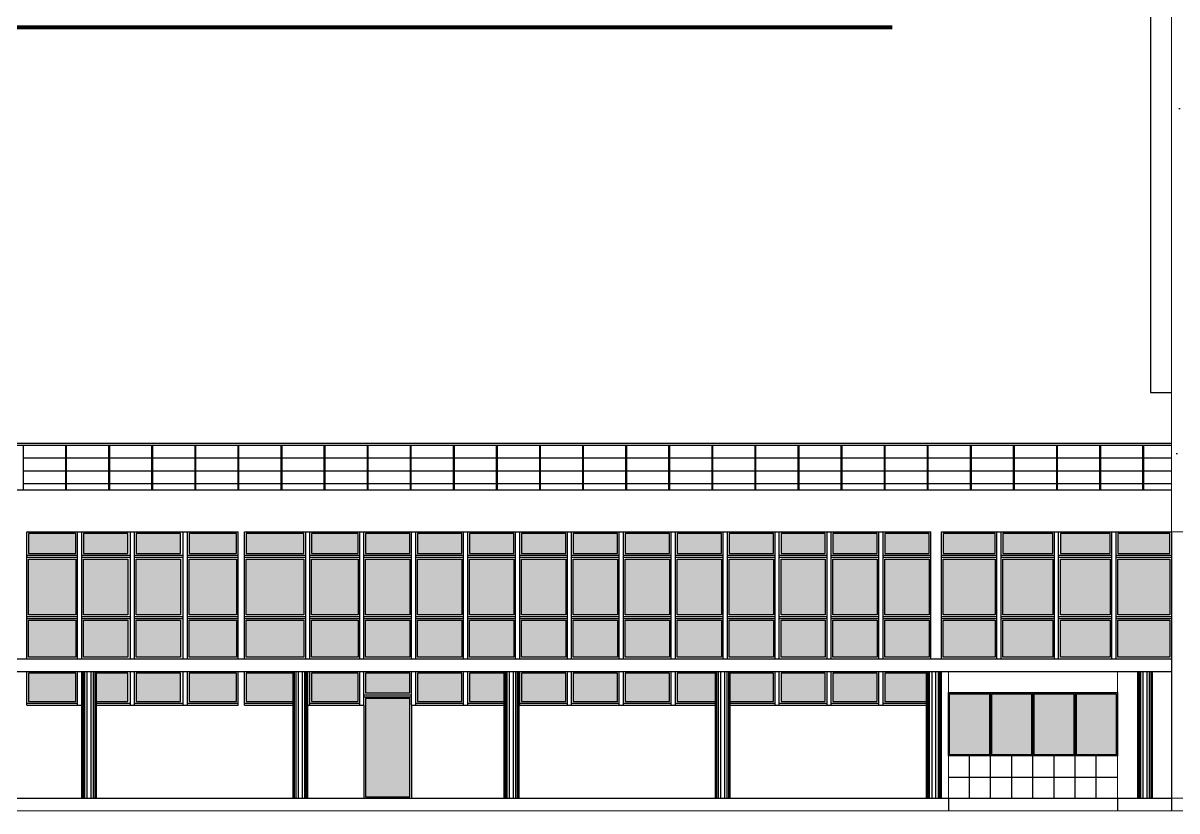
# Model space of a CAD drawing. Header units: millimetres. Extents: x 521 to 1055, y 261 to 520.
# Drawn here: x 832.93 to 860.25, y 362.68 to 381.32 of the extents above; entities that cross this region are included whole.
import ezdxf

# ---------------------------------------------------------------- set-up
doc = ezdxf.new("R2010")
doc.units = ezdxf.units.MM
doc.linetypes.add('CONTINU', pattern=[0])
doc.layers.add('0.1', color=8, linetype='Continuous', lineweight=13)

msp = doc.modelspace()

# ---------------------------------------------------------------- hatches: boundary and pattern name
at = {"layer": '0.1', "linetype": 'CONTINU', "lineweight": -2}
h = msp.add_hatch(dxfattribs=at)
h.set_pattern_fill('AR-SAND', color=8, scale=0.1, angle=315, style=0)
h.set_pattern_definition([(352.5, (-0.0316, -4.2967), (3.347535, 3.573813), [0, -3.8608, 0, -4.318, 0, -4.1275]), (322.5, (-0.0316, -4.297), (8.24733, 1.89011), [0, -2.0828, 0, -3.4798, 0, -1.3335]), (282.5, (-2.2408, -2.0876), (5.603323, -5.582998), [0, -1.27, 0, -4.572, 0, -5.969]), (272.5, (-2.241, -2.0876), (6.97551, -3.82281), [0, -0.635, 0, -2.9972, 0, -3.429])])
h.paths.add_polyline_path([(876.12066, 397.17771), (860.12066, 397.17771), (860.12066, 369.27771), (876.12066, 369.27771)])
h.paths.add_polyline_path([(864.47066, 384.47771), (863.87066, 384.47771), (863.87066, 385.47771), (864.47066, 385.47771)], flags=16)
h.paths.add_polyline_path([(864.43066, 384.51771), (863.91066, 384.51771), (863.91066, 385.43771), (864.43066, 385.43771)], flags=0)
h.paths.add_polyline_path([(864.47066, 382.17771), (864.47066, 381.17771), (863.87066, 381.17771), (863.87066, 382.17771)], flags=16)
h.paths.add_polyline_path([(864.43066, 382.13771), (864.43066, 381.21771), (863.91066, 381.21771), (863.91066, 382.13771)], flags=0)
h.paths.add_polyline_path([(864.47066, 387.77771), (863.87066, 387.77771), (863.87066, 388.77771), (864.47066, 388.77771)], flags=16)
h.paths.add_polyline_path([(864.43066, 387.81771), (863.91066, 387.81771), (863.91066, 388.73771), (864.43066, 388.73771)], flags=0)
h.paths.add_polyline_path([(864.47066, 378.87771), (864.47066, 377.87771), (863.87066, 377.87771), (863.87066, 378.87771)], flags=16)
h.paths.add_polyline_path([(864.43066, 378.83771), (864.43066, 377.91771), (863.91066, 377.91771), (863.91066, 378.83771)], flags=0)
h.paths.add_polyline_path([(864.47066, 391.07771), (863.87066, 391.07771), (863.87066, 392.07771), (864.47066, 392.07771)], flags=16)
h.paths.add_polyline_path([(864.43066, 391.11771), (863.91066, 391.11771), (863.91066, 392.03771), (864.43066, 392.03771)], flags=0)
h.paths.add_polyline_path([(864.47066, 375.57771), (864.47066, 374.57771), (863.87066, 374.57771), (863.87066, 375.57771)], flags=16)
h.paths.add_polyline_path([(864.43066, 375.53771), (864.43066, 374.61771), (863.91066, 374.61771), (863.91066, 375.53771)], flags=0)
h.paths.add_polyline_path([(864.47066, 394.37771), (863.87066, 394.37771), (863.87066, 395.37771), (864.47066, 395.37771)], flags=16)
h.paths.add_polyline_path([(864.43066, 394.41771), (863.91066, 394.41771), (863.91066, 395.33771), (864.43066, 395.33771)], flags=0)
h.paths.add_polyline_path([(864.47066, 372.27771), (864.47066, 371.27771), (863.87066, 371.27771), (863.87066, 372.27771)], flags=16)
h.paths.add_polyline_path([(864.43066, 372.23771), (864.43066, 371.31771), (863.91066, 371.31771), (863.91066, 372.23771)], flags=0)
h = msp.add_hatch(color=9, dxfattribs=at)
h.paths.add_polyline_path([(834.18066, 368.76771), (834.18066, 369.23771), (833.06066, 369.23771), (833.06066, 368.76771)])
h.paths.add_polyline_path([(833.06066, 367.31771), (834.18066, 367.31771), (834.18066, 368.63771), (833.06066, 368.63771)])
h.paths.add_polyline_path([(834.18066, 366.31771), (834.18066, 367.18771), (833.06066, 367.18771), (833.06066, 366.31771)])
h.paths.add_polyline_path([(833.06066, 365.93771), (833.06066, 365.26771), (834.18066, 365.26771), (834.18066, 365.93771)])
h.paths.add_polyline_path([(835.40983, 365.26771), (835.40983, 365.93771), (834.67066, 365.93771), (834.67066, 365.26771)])
h.paths.add_polyline_path([(835.40983, 366.31771), (835.40983, 367.18771), (834.36066, 367.18771), (834.36066, 366.31771)])
h.paths.add_polyline_path([(835.40983, 368.63771), (834.36066, 368.63771), (834.36066, 367.31771), (835.40983, 367.31771)])
h.paths.add_polyline_path([(834.36066, 369.23771), (834.36066, 368.76771), (835.40983, 368.76771), (835.40983, 369.23771)])
h.paths.add_polyline_path([(835.61066, 368.76771), (836.65983, 368.76771), (836.65983, 369.23771), (835.61066, 369.23771)])
h.paths.add_polyline_path([(835.61066, 367.31771), (836.65983, 367.31771), (836.65983, 368.63771), (835.61066, 368.63771)])
h.paths.add_polyline_path([(835.61066, 366.31771), (836.65983, 366.31771), (836.65983, 367.18771), (835.61066, 367.18771)])
h.paths.add_polyline_path([(835.61066, 365.93771), (835.61066, 365.26771), (836.65983, 365.26771), (836.65983, 365.93771)])
h.paths.add_polyline_path([(836.86066, 365.93771), (836.86066, 365.26771), (837.98066, 365.26771), (837.98066, 365.93771)])
h.paths.add_polyline_path([(836.86066, 367.18771), (836.86066, 366.31771), (837.98066, 366.31771), (837.98066, 367.18771)])
h.paths.add_polyline_path([(837.98066, 368.63771), (836.86066, 368.63771), (836.86066, 367.31771), (837.98066, 367.31771)])
h.paths.add_polyline_path([(837.98066, 368.76771), (837.98066, 369.23771), (836.86066, 369.23771), (836.86066, 368.76771)])
h = msp.add_hatch(color=9, dxfattribs=at)
h.paths.add_polyline_path([(838.21066, 369.23771), (838.21066, 368.76771), (839.58066, 368.76771), (839.58066, 369.23771)])
h.paths.add_polyline_path([(839.58066, 368.63771), (838.21066, 368.63771), (838.21066, 367.31771), (839.58066, 367.31771)])
h.paths.add_polyline_path([(838.21066, 367.18771), (838.21066, 366.31771), (839.58066, 366.31771), (839.58066, 367.18771)])
h.paths.add_polyline_path([(838.21066, 365.93771), (838.21066, 365.26771), (839.32066, 365.26771), (839.32066, 365.93771)])
h.paths.add_polyline_path([(840.85983, 365.93771), (839.76066, 365.93771), (839.76066, 365.26771), (840.85983, 365.26771)])
h.paths.add_polyline_path([(839.76066, 367.18771), (839.76066, 366.31771), (840.85983, 366.31771), (840.85983, 367.18771)])
h.paths.add_polyline_path([(839.76066, 368.63771), (839.76066, 367.31771), (840.85983, 367.31771), (840.85983, 368.63771)])
h.paths.add_polyline_path([(840.85983, 368.76771), (840.85983, 369.23771), (839.76066, 369.23771), (839.76066, 368.76771)])
h.paths.add_polyline_path([(841.03983, 368.76771), (842.08899, 368.76771), (842.08899, 369.23771), (841.03983, 369.23771)])
h.paths.add_polyline_path([(841.03983, 367.31771), (842.08899, 367.31771), (842.08899, 368.63771), (841.03983, 368.63771)])
h.paths.add_polyline_path([(842.08899, 366.31771), (842.08899, 367.18771), (841.03983, 367.18771), (841.03983, 366.31771)])
h.paths.add_polyline_path([(842.08899, 365.46771), (842.08899, 365.93771), (841.03983, 365.93771), (841.03983, 365.46771)])
h.paths.add_polyline_path([(841.03983, 365.33771), (841.03983, 363.00771), (842.08899, 363.00771), (842.08899, 365.33771)])
h.paths.add_polyline_path([(843.31816, 365.26771), (843.31816, 365.93771), (842.26899, 365.93771), (842.26899, 365.26771)])
h.paths.add_polyline_path([(842.26899, 367.18771), (842.26899, 366.31771), (843.31816, 366.31771), (843.31816, 367.18771)])
h.paths.add_polyline_path([(843.31816, 368.63771), (842.26899, 368.63771), (842.26899, 367.31771), (843.31816, 367.31771)])
h.paths.add_polyline_path([(843.31816, 368.76771), (843.31816, 369.23771), (842.26899, 369.23771), (842.26899, 368.76771)])
h.paths.add_polyline_path([(844.54733, 368.76771), (844.54733, 369.23771), (843.49816, 369.23771), (843.49816, 368.76771)])
h.paths.add_polyline_path([(843.49816, 367.31771), (844.54733, 367.31771), (844.54733, 368.63771), (843.49816, 368.63771)])
h.paths.add_polyline_path([(844.54733, 366.31771), (844.54733, 367.18771), (843.49816, 367.18771), (843.49816, 366.31771)])
h.paths.add_polyline_path([(843.49816, 365.93771), (843.49816, 365.26771), (844.32066, 365.26771), (844.32066, 365.93771)])
h.paths.add_polyline_path([(844.72733, 365.93771), (844.72733, 365.26771), (845.77649, 365.26771), (845.77649, 365.93771)])
h.paths.add_polyline_path([(845.77649, 366.31771), (845.77649, 367.18771), (844.72733, 367.18771), (844.72733, 366.31771)])
h.paths.add_polyline_path([(845.77649, 368.63771), (844.72733, 368.63771), (844.72733, 367.31771), (845.77649, 367.31771)])
h.paths.add_polyline_path([(845.77649, 368.76771), (845.77649, 369.23771), (844.72733, 369.23771), (844.72733, 368.76771)])
h.paths.add_polyline_path([(847.00566, 368.76771), (847.00566, 369.23771), (845.95649, 369.23771), (845.95649, 368.76771)])
h.paths.add_polyline_path([(845.95649, 367.31771), (847.00566, 367.31771), (847.00566, 368.63771), (845.95649, 368.63771)])
h.paths.add_polyline_path([(847.00566, 366.31771), (847.00566, 367.18771), (845.95649, 367.18771), (845.95649, 366.31771)])
h.paths.add_polyline_path([(845.95649, 365.93771), (845.95649, 365.26771), (847.00566, 365.26771), (847.00566, 365.93771)])
h = msp.add_hatch(color=9, dxfattribs=at)
h.paths.add_polyline_path([(848.23483, 368.76771), (848.23483, 369.23771), (847.18566, 369.23771), (847.18566, 368.76771)])
h.paths.add_polyline_path([(848.23483, 368.63771), (847.18566, 368.63771), (847.18566, 367.31771), (848.23483, 367.31771)])
h.paths.add_polyline_path([(848.23483, 366.31771), (848.23483, 367.18771), (847.18566, 367.18771), (847.18566, 366.31771)])
h.paths.add_polyline_path([(847.18566, 365.93771), (847.18566, 365.26771), (848.23483, 365.26771), (848.23483, 365.93771)])
h.paths.add_polyline_path([(848.41483, 365.93771), (848.41483, 365.26771), (849.32066, 365.26771), (849.32066, 365.93771)])
h.paths.add_polyline_path([(848.41483, 367.18771), (848.41483, 366.31771), (849.46399, 366.31771), (849.46399, 367.18771)])
h.paths.add_polyline_path([(849.46399, 368.63771), (848.41483, 368.63771), (848.41483, 367.31771), (849.46399, 367.31771)])
h.paths.add_polyline_path([(849.46399, 368.76771), (849.46399, 369.23771), (848.41483, 369.23771), (848.41483, 368.76771)])
h.paths.add_polyline_path([(850.69316, 368.76771), (850.69316, 369.23771), (849.64399, 369.23771), (849.64399, 368.76771)])
h.paths.add_polyline_path([(850.69316, 368.63771), (849.64399, 368.63771), (849.64399, 367.31771), (850.69316, 367.31771)])
h.paths.add_polyline_path([(850.69316, 366.31771), (850.69316, 367.18771), (849.64399, 367.18771), (849.64399, 366.31771)])
h.paths.add_polyline_path([(849.67066, 365.93771), (849.67066, 365.26771), (850.69316, 365.26771), (850.69316, 365.93771)])
h.paths.add_polyline_path([(850.87316, 365.93771), (850.87316, 365.26771), (851.92233, 365.26771), (851.92233, 365.93771)])
h.paths.add_polyline_path([(850.87316, 367.18771), (850.87316, 366.31771), (851.92233, 366.31771), (851.92233, 367.18771)])
h.paths.add_polyline_path([(851.92233, 368.63771), (850.87316, 368.63771), (850.87316, 367.31771), (851.92233, 367.31771)])
h.paths.add_polyline_path([(850.87316, 369.23771), (850.87316, 368.76771), (851.92233, 368.76771), (851.92233, 369.23771)])
h.paths.add_polyline_path([(853.15149, 368.76771), (853.15149, 369.23771), (852.10233, 369.23771), (852.10233, 368.76771)])
h.paths.add_polyline_path([(853.15149, 368.63771), (852.10233, 368.63771), (852.10233, 367.31771), (853.15149, 367.31771)])
h.paths.add_polyline_path([(853.15149, 367.18771), (852.10233, 367.18771), (852.10233, 366.31771), (853.15149, 366.31771)])
h.paths.add_polyline_path([(853.15149, 365.26771), (853.15149, 365.93771), (852.10233, 365.93771), (852.10233, 365.26771)])
h.paths.add_polyline_path([(853.33149, 365.93771), (853.33149, 365.26771), (854.32066, 365.26771), (854.32066, 365.93771)])
h.paths.add_polyline_path([(853.33149, 367.18771), (853.33149, 366.31771), (854.38066, 366.31771), (854.38066, 367.18771)])
h.paths.add_polyline_path([(853.33149, 367.31771), (854.38066, 367.31771), (854.38066, 368.63771), (853.33149, 368.63771)])
h.paths.add_polyline_path([(854.38066, 368.76771), (854.38066, 369.23771), (853.33149, 369.23771), (853.33149, 368.76771)])
h.paths.add_polyline_path([(855.94316, 368.76771), (855.94316, 369.23771), (854.71066, 369.23771), (854.71066, 368.76771)])
h.paths.add_polyline_path([(854.71066, 367.31771), (855.94316, 367.31771), (855.94316, 368.63771), (854.71066, 368.63771)])
h.paths.add_polyline_path([(854.71066, 367.18771), (854.71066, 366.31771), (855.94316, 366.31771), (855.94316, 367.18771)])
h.paths.add_polyline_path([(856.12316, 367.18771), (856.12316, 366.31771), (857.30566, 366.31771), (857.30566, 367.18771)])
h.paths.add_polyline_path([(856.12316, 368.63771), (856.12316, 367.31771), (857.30566, 367.31771), (857.30566, 368.63771)])
h.paths.add_polyline_path([(856.12316, 369.23771), (856.12316, 368.76771), (857.30566, 368.76771), (857.30566, 369.23771)])
h.paths.add_polyline_path([(857.48566, 368.76771), (858.6672, 368.76771), (858.6672, 369.23771), (857.48566, 369.23771)])
h.paths.add_polyline_path([(857.48566, 367.31771), (858.6672, 367.31771), (858.6672, 368.63771), (857.48566, 368.63771)])
h.paths.add_polyline_path([(857.48566, 367.18771), (857.48566, 366.31771), (858.6672, 366.31771), (858.6672, 367.18771)])
h.paths.add_polyline_path([(858.8472, 366.31771), (860.08066, 366.31771), (860.08066, 367.18771), (858.8472, 367.18771)])
h.paths.add_polyline_path([(858.8472, 367.31771), (860.08066, 367.31771), (860.08066, 368.63771), (858.8472, 368.63771)])
h.paths.add_polyline_path([(858.8472, 369.23771), (858.8472, 368.76771), (860.08066, 368.76771), (860.08066, 369.23771)])
h = msp.add_hatch(color=9, dxfattribs=at)
h.paths.add_polyline_path([(854.86579, 364.00771), (855.80579, 364.00771), (855.80579, 365.44771), (854.86579, 365.44771)])
h.paths.add_polyline_path([(855.86579, 364.00771), (856.80579, 364.00771), (856.80579, 365.44771), (855.86579, 365.44771)])
h.paths.add_polyline_path([(857.80579, 365.44771), (856.86579, 365.44771), (856.86579, 364.00771), (857.80579, 364.00771)])
h.paths.add_polyline_path([(858.80579, 365.44771), (857.86579, 365.44771), (857.86579, 364.00771), (858.80579, 364.00771)])
h.paths.add_polyline_path([(862.50066, 364.65771), (863.52066, 364.65771), (863.52066, 365.89771), (862.50066, 365.89771)])
h.paths.add_polyline_path([(863.52066, 368.74771), (862.50066, 368.74771), (862.50066, 367.35771), (863.52066, 367.35771)])
h.paths.add_polyline_path([(863.60066, 367.35771), (864.54066, 367.35771), (864.54066, 368.74771), (863.60066, 368.74771)])
h.paths.add_polyline_path([(864.54066, 368.85771), (864.54066, 369.19771), (863.60066, 369.19771), (863.60066, 368.85771)])
h.paths.add_polyline_path([(862.50066, 369.19771), (862.50066, 368.85771), (863.52066, 368.85771), (863.52066, 369.19771)])
h.paths.add_polyline_path([(868.27066, 368.85771), (868.27066, 369.19771), (867.25066, 369.19771), (867.25066, 368.85771)])
h.paths.add_polyline_path([(869.29066, 368.85771), (869.29066, 369.19771), (868.35066, 369.19771), (868.35066, 368.85771)])
h.paths.add_polyline_path([(869.29066, 368.74771), (868.35066, 368.74771), (868.35066, 367.35771), (869.29066, 367.35771)])
h.paths.add_polyline_path([(868.27066, 368.74771), (867.25066, 368.74771), (867.25066, 367.35771), (868.27066, 367.35771)])
h.paths.add_polyline_path([(871.90066, 367.35771), (872.92066, 367.35771), (872.92066, 368.74771), (871.90066, 368.74771)])
h.paths.add_polyline_path([(873.94066, 368.74771), (873.00066, 368.74771), (873.00066, 367.35771), (873.94066, 367.35771)])
h.paths.add_polyline_path([(873.00066, 369.19771), (873.00066, 368.85771), (873.94066, 368.85771), (873.94066, 369.19771)])
h.paths.add_polyline_path([(872.92066, 368.85771), (872.92066, 369.19771), (871.90066, 369.19771), (871.90066, 368.85771)])

# ---------------------------------------------------------------- linework, layer by layer
at = {"layer": '0.1', "color": 7}
for p, q in [((860.12066, 397.17771), (860.12066, 369.27771)), ((860.12066, 369.27771), (876.12066, 369.27771)), ((854.83579, 365.97771), (858.83579, 365.97771)), ((854.83579, 365.97771), (854.83579, 365.47771)), ((858.83579, 365.97771), (858.83579, 365.47771)), ((854.83579, 365.47771), (858.83579, 365.47771)), ((854.83579, 362.97771), (854.83579, 363.97771)), ((854.83579, 363.97771), (858.83579, 363.97771)), ((858.83579, 362.97771), (858.83579, 363.97771)), ((860.12066, 362.97771), (875.87066, 362.97771)), ((804.779, 362.67771), (896.4599, 362.67771))]:
    msp.add_line(p, q, dxfattribs=at)
at = {"layer": '0.1', "color": 8, "linetype": 'CONTINU', "lineweight": -2}
for p, q in [((859.62066, 395.97771), (859.62066, 372.57771)), ((859.62066, 372.57771), (860.12066, 372.57771)), ((806.37066, 371.37771), (860.12066, 371.37771)), ((806.42066, 371.32771), (860.12066, 371.32771)), ((832.94066, 370.27771), (832.94066, 371.32771)), ((833.94066, 370.27771), (833.94066, 371.32771)), ((833.96066, 370.27771), (833.96066, 371.32771)), ((834.96066, 370.27771), (834.96066, 371.32771)), ((834.98066, 370.27771), (834.98066, 371.32771)), ((835.98066, 370.27771), (835.98066, 371.32771)), ((836.00066, 370.27771), (836.00066, 371.32771)), ((837.00066, 370.27771), (837.00066, 371.32771)), ((837.02066, 370.27771), (837.02066, 371.32771)), ((838.02066, 370.27771), (838.02066, 371.32771)), ((838.04066, 370.27771), (838.04066, 371.32771)), ((839.04066, 370.27771), (839.04066, 371.32771)), ((839.06066, 370.27771), (839.06066, 371.32771)), ((840.06066, 370.27771), (840.06066, 371.32771)), ((840.08066, 370.27771), (840.08066, 371.32771)), ((841.08066, 370.27771), (841.08066, 371.32771)), ((841.10066, 370.27771), (841.10066, 371.32771)), ((842.10066, 370.27771), (842.10066, 371.32771)), ((842.12066, 370.27771), (842.12066, 371.32771)), ((843.12066, 370.27771), (843.12066, 371.32771)), ((843.14066, 370.27771), (843.14066, 371.32771)), ((844.14066, 370.27771), (844.14066, 371.32771)), ((844.16066, 370.27771), (844.16066, 371.32771)), ((845.16066, 370.27771), (845.16066, 371.32771)), ((845.18066, 370.27771), (845.18066, 371.32771)), ((846.18066, 370.27771), (846.18066, 371.32771)), ((846.20066, 370.27771), (846.20066, 371.32771)), ((847.20066, 370.27771), (847.20066, 371.32771)), ((847.22066, 370.27771), (847.22066, 371.32771)), ((848.22066, 370.27771), (848.22066, 371.32771)), ((848.24066, 370.27771), (848.24066, 371.32771)), ((849.24066, 370.27771), (849.24066, 371.32771)), ((849.26066, 370.27771), (849.26066, 371.32771)), ((850.26066, 370.27771), (850.26066, 371.32771)), ((850.28066, 370.27771), (850.28066, 371.32771)), ((851.28066, 370.27771), (851.28066, 371.32771)), ((851.30066, 370.27771), (851.30066, 371.32771)), ((852.30066, 370.27771), (852.30066, 371.32771)), ((852.32066, 370.27771), (852.32066, 371.32771)), ((853.32066, 370.27771), (853.32066, 371.32771)), ((853.34066, 370.27771), (853.34066, 371.32771)), ((854.34066, 370.27771), (854.34066, 371.32771)), ((854.36066, 370.27771), (854.36066, 371.32771)), ((855.36066, 370.27771), (855.36066, 371.32771)), ((855.38066, 370.27771), (855.38066, 371.32771)), ((856.38066, 370.27771), (856.38066, 371.32771)), ((856.40066, 370.27771), (856.40066, 371.32771)), ((857.40066, 370.27771), (857.40066, 371.32771)), ((857.42066, 370.27771), (857.42066, 371.32771)), ((858.42066, 370.27771), (858.42066, 371.32771)), ((858.44066, 370.27771), (858.44066, 371.32771)), ((859.44066, 370.27771), (859.44066, 371.32771)), ((859.46066, 370.27771), (859.46066, 371.32771)), ((832.94066, 371.02771), (833.94066, 371.02771)), ((833.96066, 371.02771), (834.96066, 371.02771)), ((834.98066, 371.02771), (835.98066, 371.02771)), ((836.00066, 371.02771), (837.00066, 371.02771)), ((837.02066, 371.02771), (838.02066, 371.02771)), ((838.04066, 371.02771), (839.04066, 371.02771)), ((839.06066, 371.02771), (840.06066, 371.02771)), ((840.08066, 371.02771), (841.08066, 371.02771)), ((841.10066, 371.02771), (842.10066, 371.02771)), ((842.12066, 371.02771), (843.12066, 371.02771)), ((843.14066, 371.02771), (844.14066, 371.02771)), ((844.16066, 371.02771), (845.16066, 371.02771)), ((845.18066, 371.02771), (846.18066, 371.02771)), ((846.20066, 371.02771), (847.20066, 371.02771)), ((847.22066, 371.02771), (848.22066, 371.02771)), ((848.24066, 371.02771), (849.24066, 371.02771)), ((849.26066, 371.02771), (850.26066, 371.02771)), ((850.28066, 371.02771), (851.28066, 371.02771)), ((851.30066, 371.02771), (852.30066, 371.02771)), ((852.32066, 371.02771), (853.32066, 371.02771)), ((853.34066, 371.02771), (854.34066, 371.02771)), ((854.36066, 371.02771), (855.36066, 371.02771)), ((855.38066, 371.02771), (856.38066, 371.02771)), ((856.40066, 371.02771), (857.40066, 371.02771)), ((857.42066, 371.02771), (858.42066, 371.02771)), ((858.44066, 371.02771), (859.44066, 371.02771)), ((859.46066, 371.02771), (860.12066, 371.02771)), ((832.94066, 370.72771), (833.94066, 370.72771)), ((833.96066, 370.72771), (834.96066, 370.72771)), ((834.98066, 370.72771), (835.98066, 370.72771)), ((836.00066, 370.72771), (837.00066, 370.72771)), ((837.02066, 370.72771), (838.02066, 370.72771)), ((838.04066, 370.72771), (839.04066, 370.72771)), ((839.06066, 370.72771), (840.06066, 370.72771)), ((840.08066, 370.72771), (841.08066, 370.72771)), ((841.10066, 370.72771), (842.10066, 370.72771)), ((842.12066, 370.72771), (843.12066, 370.72771)), ((843.14066, 370.72771), (844.14066, 370.72771)), ((844.16066, 370.72771), (845.16066, 370.72771)), ((845.18066, 370.72771), (846.18066, 370.72771)), ((846.20066, 370.72771), (847.20066, 370.72771)), ((847.22066, 370.72771), (848.22066, 370.72771)), ((848.24066, 370.72771), (849.24066, 370.72771)), ((849.26066, 370.72771), (850.26066, 370.72771)), ((850.28066, 370.72771), (851.28066, 370.72771)), ((851.30066, 370.72771), (852.30066, 370.72771)), ((852.32066, 370.72771), (853.32066, 370.72771)), ((853.34066, 370.72771), (854.34066, 370.72771)), ((854.36066, 370.72771), (855.36066, 370.72771)), ((855.38066, 370.72771), (856.38066, 370.72771)), ((856.40066, 370.72771), (857.40066, 370.72771)), ((857.42066, 370.72771), (858.42066, 370.72771)), ((858.44066, 370.72771), (859.44066, 370.72771)), ((859.46066, 370.72771), (860.12066, 370.72771)), ((832.94066, 370.42771), (833.94066, 370.42771)), ((833.96066, 370.42771), (834.96066, 370.42771)), ((834.98066, 370.42771), (835.98066, 370.42771)), ((836.00066, 370.42771), (837.00066, 370.42771)), ((837.02066, 370.42771), (838.02066, 370.42771)), ((838.04066, 370.42771), (839.04066, 370.42771)), ((839.06066, 370.42771), (840.06066, 370.42771)), ((840.08066, 370.42771), (841.08066, 370.42771)), ((841.10066, 370.42771), (842.10066, 370.42771)), ((842.12066, 370.42771), (843.12066, 370.42771)), ((843.14066, 370.42771), (844.14066, 370.42771)), ((844.16066, 370.42771), (845.16066, 370.42771)), ((845.18066, 370.42771), (846.18066, 370.42771)), ((846.20066, 370.42771), (847.20066, 370.42771)), ((847.22066, 370.42771), (848.22066, 370.42771)), ((848.24066, 370.42771), (849.24066, 370.42771)), ((849.26066, 370.42771), (850.26066, 370.42771)), ((850.28066, 370.42771), (851.28066, 370.42771)), ((851.30066, 370.42771), (852.30066, 370.42771)), ((852.32066, 370.42771), (853.32066, 370.42771)), ((853.34066, 370.42771), (854.34066, 370.42771)), ((854.36066, 370.42771), (855.36066, 370.42771)), ((855.38066, 370.42771), (856.38066, 370.42771)), ((856.40066, 370.42771), (857.40066, 370.42771)), ((857.42066, 370.42771), (858.42066, 370.42771)), ((858.44066, 370.42771), (859.44066, 370.42771)), ((859.46066, 370.42771), (860.12066, 370.42771)), ((833.02066, 366.27771), (833.02066, 369.27771)), ((833.02066, 369.27771), (838.02066, 369.27771)), ((834.22066, 366.27771), (834.22066, 369.27771)), ((834.32066, 366.27771), (834.32066, 369.27771)), ((835.47066, 366.27771), (835.47066, 369.27771)), ((835.57066, 366.27771), (835.57066, 369.27771)), ((836.72066, 366.27771), (836.72066, 369.27771)), ((836.82066, 366.27771), (836.82066, 369.27771)), ((838.02066, 366.27771), (838.02066, 369.27771)), ((838.17066, 366.27771), (838.17066, 369.27771)), ((838.17066, 369.27771), (854.42066, 369.27771)), ((839.62066, 366.27771), (839.62066, 369.27771)), ((839.72066, 366.27771), (839.72066, 369.27771)), ((840.89983, 366.27771), (840.89983, 369.27771)), ((840.99983, 366.27771), (840.99983, 369.27771)), ((842.12899, 366.27771), (842.12899, 369.27771)), ((842.22899, 366.27771), (842.22899, 369.27771)), ((843.35816, 366.27771), (843.35816, 369.27771)), ((843.45816, 366.27771), (843.45816, 369.27771)), ((844.58733, 366.27771), (844.58733, 369.27771)), ((844.68733, 366.27771), (844.68733, 369.27771)), ((845.81649, 366.27771), (845.81649, 369.27771)), ((845.91649, 366.27771), (845.91649, 369.27771)), ((847.04566, 366.27771), (847.04566, 369.27771)), ((847.14566, 366.27771), (847.14566, 369.27771)), ((848.27483, 366.27771), (848.27483, 369.27771)), ((848.37483, 366.27771), (848.37483, 369.27771)), ((849.50399, 366.27771), (849.50399, 369.27771)), ((849.60399, 366.27771), (849.60399, 369.27771)), ((850.73316, 366.27771), (850.73316, 369.27771)), ((850.83316, 366.27771), (850.83316, 369.27771)), ((851.96233, 366.27771), (851.96233, 369.27771)), ((852.06233, 366.27771), (852.06233, 369.27771)), ((853.19149, 366.27771), (853.19149, 369.27771)), ((853.29149, 366.27771), (853.29149, 369.27771)), ((854.42066, 366.27771), (854.42066, 369.27771)), ((854.67066, 366.27771), (854.67066, 369.27771)), ((854.67066, 369.27771), (860.12066, 369.27771)), ((855.98316, 366.27771), (855.98316, 369.27771)), ((856.08316, 366.27771), (856.08316, 369.27771)), ((857.34566, 366.27771), (857.34566, 369.27771)), ((857.44566, 366.27771), (857.44566, 369.27771)), ((858.7072, 366.27771), (858.7072, 369.27771)), ((858.8072, 366.27771), (858.8072, 369.27771)), ((860.12066, 369.27771), (860.12066, 366.27771)), ((833.02066, 368.72771), (834.22066, 368.72771)), ((833.02066, 368.67771), (834.22066, 368.67771)), ((834.32066, 368.72771), (835.44983, 368.72771)), ((834.32066, 368.67771), (835.44983, 368.67771)), ((835.57066, 368.72771), (836.72066, 368.72771)), ((835.57066, 368.67771), (836.72066, 368.67771)), ((836.82066, 368.72771), (838.02066, 368.72771)), ((836.82066, 368.67771), (838.02066, 368.67771)), ((838.17066, 368.72771), (839.62066, 368.72771)), ((838.17066, 368.67771), (839.62066, 368.67771)), ((839.72066, 368.72771), (840.89983, 368.72771)), ((839.72066, 368.67771), (840.89983, 368.67771)), ((840.99983, 368.72771), (842.12899, 368.72771)), ((840.99983, 368.67771), (842.12899, 368.67771)), ((842.22899, 368.72771), (843.35816, 368.72771)), ((842.22899, 368.67771), (843.35816, 368.67771)), ((843.45816, 368.72771), (844.58733, 368.72771)), ((843.45816, 368.67771), (844.58733, 368.67771)), ((844.68733, 368.72771), (845.81649, 368.72771)), ((844.68733, 368.67771), (845.81649, 368.67771)), ((845.91649, 368.72771), (847.04566, 368.72771)), ((845.91649, 368.67771), (847.04566, 368.67771)), ((847.14566, 368.72771), (848.27483, 368.72771)), ((847.14566, 368.67771), (848.27483, 368.67771)), ((848.37483, 368.72771), (849.50399, 368.72771)), ((848.37483, 368.67771), (849.50399, 368.67771)), ((849.60399, 368.72771), (850.73316, 368.72771)), ((849.60399, 368.67771), (850.73316, 368.67771)), ((850.83316, 368.72771), (851.96233, 368.72771)), ((850.83316, 368.67771), (851.96233, 368.67771)), ((852.06233, 368.72771), (853.19149, 368.72771)), ((852.06233, 368.67771), (853.19149, 368.67771)), ((853.29149, 368.72771), (854.42066, 368.72771)), ((853.29149, 368.67771), (854.42066, 368.67771)), ((854.67066, 368.72771), (855.98316, 368.72771)), ((854.67066, 368.67771), (855.98316, 368.67771)), ((856.08316, 368.72771), (857.34566, 368.72771)), ((856.08316, 368.67771), (857.34566, 368.67771)), ((857.44566, 368.72771), (858.7072, 368.72771)), ((857.44566, 368.67771), (858.7072, 368.67771)), ((858.8072, 368.72771), (860.12066, 368.72771)), ((858.8072, 368.67771), (860.12066, 368.67771)), ((833.02066, 367.27771), (834.22066, 367.27771)), ((833.02066, 367.22771), (834.22066, 367.22771)), ((834.32066, 367.27771), (835.44983, 367.27771)), ((834.32066, 367.22771), (835.44983, 367.22771)), ((835.57066, 367.27771), (836.72066, 367.27771)), ((835.57066, 367.22771), (836.72066, 367.22771)), ((836.82066, 367.27771), (838.02066, 367.27771)), ((836.82066, 367.22771), (838.02066, 367.22771)), ((838.17066, 367.27771), (839.62066, 367.27771)), ((838.17066, 367.22771), (839.62066, 367.22771)), ((839.72066, 367.27771), (840.89983, 367.27771)), ((839.72066, 367.22771), (840.89983, 367.22771)), ((840.99983, 367.27771), (842.12899, 367.27771)), ((840.99983, 367.22771), (842.12899, 367.22771)), ((842.22899, 367.27771), (843.35816, 367.27771)), ((842.22899, 367.22771), (843.35816, 367.22771)), ((843.45816, 367.27771), (844.58733, 367.27771)), ((843.45816, 367.22771), (844.58733, 367.22771)), ((844.68733, 367.27771), (845.81649, 367.27771)), ((844.68733, 367.22771), (845.81649, 367.22771)), ((845.91649, 367.27771), (847.04566, 367.27771)), ((845.91649, 367.22771), (847.04566, 367.22771)), ((847.14566, 367.27771), (848.27483, 367.27771)), ((847.14566, 367.22771), (848.27483, 367.22771)), ((848.37483, 367.27771), (849.50399, 367.27771)), ((848.37483, 367.22771), (849.50399, 367.22771)), ((849.60399, 367.27771), (850.73316, 367.27771)), ((849.60399, 367.22771), (850.73316, 367.22771)), ((850.83316, 367.27771), (851.96233, 367.27771)), ((850.83316, 367.22771), (851.96233, 367.22771)), ((852.06233, 367.27771), (853.19149, 367.27771)), ((852.06233, 367.22771), (853.19149, 367.22771)), ((853.29149, 367.27771), (854.42066, 367.27771)), ((853.29149, 367.22771), (854.42066, 367.22771)), ((854.67066, 367.27771), (855.98316, 367.27771)), ((854.67066, 367.22771), (855.98316, 367.22771)), ((856.08316, 367.27771), (857.34566, 367.27771)), ((856.08316, 367.22771), (857.34566, 367.22771)), ((857.44566, 367.27771), (858.7072, 367.27771)), ((857.44566, 367.22771), (858.7072, 367.22771)), ((858.8072, 367.27771), (860.12066, 367.27771)), ((858.8072, 367.22771), (860.12066, 367.22771)), ((806.37066, 366.27771), (860.12066, 366.27771)), ((833.02066, 365.17771), (833.02066, 365.97771)), ((834.22066, 365.17771), (834.22066, 365.97771)), ((834.32066, 365.17771), (834.32066, 365.97771)), ((834.32066, 362.97771), (834.32066, 365.97771)), ((834.33337, 362.97771), (834.33337, 365.97771)), ((834.3572, 362.97771), (834.3572, 365.97771)), ((834.39215, 362.97771), (834.39215, 365.97771)), ((834.44934, 362.97771), (834.44934, 365.97771)), ((834.54197, 362.97771), (834.54197, 365.97771)), ((834.59917, 362.97771), (834.59917, 365.97771)), ((834.63412, 362.97771), (834.63412, 365.97771)), ((834.65795, 362.97771), (834.65795, 365.97771)), ((834.67066, 362.97771), (834.67066, 365.97771)), ((835.47066, 365.17771), (835.47066, 365.97771)), ((835.57066, 365.17771), (835.57066, 365.97771)), ((836.72066, 365.17771), (836.72066, 365.97771)), ((836.82066, 365.17771), (836.82066, 365.97771)), ((838.02066, 365.17771), (838.02066, 365.97771)), ((838.17066, 365.17771), (838.17066, 365.97771)), ((839.32066, 362.97771), (839.32066, 365.97771)), ((839.33337, 362.97771), (839.33337, 365.97771)), ((839.3572, 362.97771), (839.3572, 365.97771)), ((839.39215, 362.97771), (839.39215, 365.97771)), ((839.44934, 362.97771), (839.44934, 365.97771)), ((839.54197, 362.97771), (839.54197, 365.97771)), ((839.59917, 362.97771), (839.59917, 365.97771)), ((839.63412, 362.97771), (839.63412, 365.97771)), ((839.65795, 362.97771), (839.65795, 365.97771)), ((839.67066, 362.97771), (839.67066, 365.97771)), ((839.72066, 365.17771), (839.72066, 365.97771)), ((840.89983, 365.17771), (840.89983, 365.97771)), ((840.99983, 365.17771), (840.99983, 365.97771)), ((842.12899, 365.17771), (842.12899, 365.97771)), ((842.22899, 365.17771), (842.22899, 365.97771)), ((843.35816, 365.17771), (843.35816, 365.97771)), ((843.45816, 365.17771), (843.45816, 365.97771)), ((844.32066, 362.97771), (844.32066, 365.97771)), ((844.33337, 362.97771), (844.33337, 365.97771)), ((844.3572, 362.97771), (844.3572, 365.97771)), ((844.39215, 362.97771), (844.39215, 365.97771)), ((844.44934, 362.97771), (844.44934, 365.97771)), ((844.54197, 362.97771), (844.54197, 365.97771)), ((844.59917, 362.97771), (844.59917, 365.97771)), ((844.63412, 362.97771), (844.63412, 365.97771)), ((844.65795, 362.97771), (844.65795, 365.97771)), ((844.67066, 362.97771), (844.67066, 365.97771)), ((844.68733, 365.17771), (844.68733, 365.97771)), ((845.81649, 365.17771), (845.81649, 365.97771)), ((845.91649, 365.17771), (845.91649, 365.97771)), ((847.04566, 365.17771), (847.04566, 365.97771)), ((847.14566, 365.17771), (847.14566, 365.97771)), ((848.27483, 365.17771), (848.27483, 365.97771)), ((848.37483, 365.17771), (848.37483, 365.97771)), ((849.32066, 362.97771), (849.32066, 365.97771)), ((849.33337, 362.97771), (849.33337, 365.97771)), ((849.3572, 362.97771), (849.3572, 365.97771)), ((849.39215, 362.97771), (849.39215, 365.97771)), ((849.44934, 362.97771), (849.44934, 365.97771)), ((849.54197, 362.97771), (849.54197, 365.97771)), ((849.59917, 362.97771), (849.59917, 365.97771)), ((849.63412, 362.97771), (849.63412, 365.97771)), ((849.65795, 362.97771), (849.65795, 365.97771)), ((849.67066, 362.97771), (849.67066, 365.97771)), ((850.73316, 365.17771), (850.73316, 365.97771)), ((850.83316, 365.17771), (850.83316, 365.97771)), ((851.96233, 365.17771), (851.96233, 365.97771)), ((852.06233, 365.17771), (852.06233, 365.97771)), ((853.19149, 365.17771), (853.19149, 365.97771)), ((853.29149, 365.17771), (853.29149, 365.97771)), ((854.32066, 362.97771), (854.32066, 365.97771)), ((854.33337, 362.97771), (854.33337, 365.97771)), ((854.3572, 362.97771), (854.3572, 365.97771)), ((854.39215, 362.97771), (854.39215, 365.97771)), ((854.44934, 362.97771), (854.44934, 365.97771)), ((854.54197, 362.97771), (854.54197, 365.97771)), ((854.59917, 362.97771), (854.59917, 365.97771)), ((854.63412, 362.97771), (854.63412, 365.97771)), ((854.65795, 362.97771), (854.65795, 365.97771)), ((854.67066, 362.97771), (854.67066, 365.97771)), ((854.67066, 362.97771), (854.67066, 365.97771)), ((859.32066, 362.97771), (859.32066, 365.97771)), ((859.33337, 362.97771), (859.33337, 365.97771)), ((859.3572, 362.97771), (859.3572, 365.97771)), ((859.39215, 362.97771), (859.39215, 365.97771)), ((859.44934, 362.97771), (859.44934, 365.97771)), ((859.54197, 362.97771), (859.54197, 365.97771)), ((859.59917, 362.97771), (859.59917, 365.97771)), ((859.63412, 362.97771), (859.63412, 365.97771)), ((859.65795, 362.97771), (859.65795, 365.97771)), ((859.67066, 362.97771), (859.67066, 365.97771)), ((833.02066, 365.22771), (834.22066, 365.22771)), ((834.67066, 365.22771), (835.44983, 365.22771)), ((835.57066, 365.22771), (836.72066, 365.22771)), ((836.82066, 365.22771), (838.02066, 365.22771)), ((838.17066, 365.22771), (839.32066, 365.22771)), ((839.72066, 365.22771), (840.89983, 365.22771)), ((840.99983, 365.42771), (842.12899, 365.42771)), ((840.99983, 365.37771), (842.12899, 365.37771)), ((842.22899, 365.22771), (843.35816, 365.22771)), ((843.45816, 365.22771), (844.32066, 365.22771)), ((844.68733, 365.22771), (845.81649, 365.22771)), ((845.91649, 365.22771), (847.04566, 365.22771)), ((847.14566, 365.22771), (848.27483, 365.22771)), ((848.37483, 365.22771), (849.32066, 365.22771)), ((849.67066, 365.22771), (850.73316, 365.22771)), ((850.83316, 365.22771), (851.96233, 365.22771)), ((852.06233, 365.22771), (853.19149, 365.22771)), ((853.29149, 365.22771), (854.32066, 365.22771)), ((833.02066, 365.17771), (834.32066, 365.17771)), ((834.67066, 365.17771), (838.02066, 365.17771)), ((838.17066, 365.17771), (839.32066, 365.17771)), ((839.67066, 365.17771), (840.99983, 365.17771)), ((840.99983, 365.17771), (840.99983, 362.97771)), ((842.12899, 365.17771), (842.12899, 362.97771)), ((842.12899, 365.17771), (844.32066, 365.17771)), ((844.67066, 365.17771), (849.32066, 365.17771)), ((849.67066, 365.17771), (854.32066, 365.17771)), ((855.33579, 362.97771), (855.33579, 363.97771)), ((855.83579, 362.97771), (855.83579, 363.97771)), ((856.33579, 362.97771), (856.33579, 363.97771)), ((856.83579, 362.97771), (856.83579, 363.97771)), ((857.33579, 362.97771), (857.33579, 363.97771)), ((857.83579, 362.97771), (857.83579, 363.97771)), ((858.33579, 362.97771), (858.33579, 363.97771)), ((854.83579, 363.47771), (858.83579, 363.47771)), ((860.12066, 362.97771), (860.12066, 362.67771))]:
    msp.add_line(p, q, dxfattribs=at)
at = {"layer": '0.1', "color": 254, "linetype": 'CONTINU', "lineweight": -2}
for p, q in [((806.37066, 370.27771), (860.12066, 370.27771)), ((860.12066, 366.27771), (860.12066, 365.97771)), ((806.37066, 365.97771), (860.12066, 365.97771)), ((860.12066, 365.97771), (860.12066, 362.97771)), ((806.37066, 362.97771), (854.83579, 362.97771)), ((854.83579, 362.97771), (858.83579, 362.97771)), ((854.83579, 362.97771), (854.83579, 362.67771)), ((858.83579, 362.97771), (858.83579, 362.67771)), ((858.83579, 362.97771), (860.12066, 362.97771))]:
    msp.add_line(p, q, dxfattribs=at)
at = {"layer": '0.1', "color": 7, "const_width": 0.1}
msp.add_lwpolyline([(853.50497, 381.21745), (795.40604, 381.21745)], dxfattribs=at)
at = {"layer": '0.1', "color": 8, "linetype": 'CONTINU', "lineweight": -2}
for points in [[(833.06066, 368.76771), (834.18066, 368.76771), (834.18066, 369.23771), (833.06066, 369.23771)], [(834.36066, 368.76771), (835.40983, 368.76771), (835.40983, 369.23771), (834.36066, 369.23771)], [(835.61066, 368.76771), (836.65983, 368.76771), (836.65983, 369.23771), (835.61066, 369.23771)], [(836.86066, 368.76771), (837.98066, 368.76771), (837.98066, 369.23771), (836.86066, 369.23771)], [(838.21066, 368.76771), (839.58066, 368.76771), (839.58066, 369.23771), (838.21066, 369.23771)], [(839.76066, 368.76771), (840.85983, 368.76771), (840.85983, 369.23771), (839.76066, 369.23771)], [(841.03983, 368.76771), (842.08899, 368.76771), (842.08899, 369.23771), (841.03983, 369.23771)], [(842.26899, 368.76771), (843.31816, 368.76771), (843.31816, 369.23771), (842.26899, 369.23771)], [(843.49816, 368.76771), (844.54733, 368.76771), (844.54733, 369.23771), (843.49816, 369.23771)], [(844.72733, 368.76771), (845.77649, 368.76771), (845.77649, 369.23771), (844.72733, 369.23771)], [(845.95649, 368.76771), (847.00566, 368.76771), (847.00566, 369.23771), (845.95649, 369.23771)], [(847.18566, 368.76771), (848.23483, 368.76771), (848.23483, 369.23771), (847.18566, 369.23771)], [(848.41483, 368.76771), (849.46399, 368.76771), (849.46399, 369.23771), (848.41483, 369.23771)], [(849.64399, 368.76771), (850.69316, 368.76771), (850.69316, 369.23771), (849.64399, 369.23771)], [(850.87316, 368.76771), (851.92233, 368.76771), (851.92233, 369.23771), (850.87316, 369.23771)], [(852.10233, 368.76771), (853.15149, 368.76771), (853.15149, 369.23771), (852.10233, 369.23771)], [(853.33149, 368.76771), (854.38066, 368.76771), (854.38066, 369.23771), (853.33149, 369.23771)], [(854.71066, 368.76771), (855.94316, 368.76771), (855.94316, 369.23771), (854.71066, 369.23771)], [(856.12316, 368.76771), (857.30566, 368.76771), (857.30566, 369.23771), (856.12316, 369.23771)], [(857.48566, 368.76771), (858.6672, 368.76771), (858.6672, 369.23771), (857.48566, 369.23771)], [(858.8472, 368.76771), (860.08066, 368.76771), (860.08066, 369.23771), (858.8472, 369.23771)], [(833.06066, 368.63771), (834.18066, 368.63771), (834.18066, 367.31771), (833.06066, 367.31771)], [(834.36066, 368.63771), (835.40983, 368.63771), (835.40983, 367.31771), (834.36066, 367.31771)], [(835.61066, 368.63771), (836.65983, 368.63771), (836.65983, 367.31771), (835.61066, 367.31771)], [(836.86066, 368.63771), (837.98066, 368.63771), (837.98066, 367.31771), (836.86066, 367.31771)], [(838.21066, 368.63771), (839.58066, 368.63771), (839.58066, 367.31771), (838.21066, 367.31771)], [(839.76066, 368.63771), (840.85983, 368.63771), (840.85983, 367.31771), (839.76066, 367.31771)], [(841.03983, 368.63771), (842.08899, 368.63771), (842.08899, 367.31771), (841.03983, 367.31771)], [(842.26899, 368.63771), (843.31816, 368.63771), (843.31816, 367.31771), (842.26899, 367.31771)], [(843.49816, 368.63771), (844.54733, 368.63771), (844.54733, 367.31771), (843.49816, 367.31771)], [(844.72733, 368.63771), (845.77649, 368.63771), (845.77649, 367.31771), (844.72733, 367.31771)], [(845.95649, 368.63771), (847.00566, 368.63771), (847.00566, 367.31771), (845.95649, 367.31771)], [(847.18566, 368.63771), (848.23483, 368.63771), (848.23483, 367.31771), (847.18566, 367.31771)], [(848.41483, 368.63771), (849.46399, 368.63771), (849.46399, 367.31771), (848.41483, 367.31771)], [(849.64399, 368.63771), (850.69316, 368.63771), (850.69316, 367.31771), (849.64399, 367.31771)], [(850.87316, 368.63771), (851.92233, 368.63771), (851.92233, 367.31771), (850.87316, 367.31771)], [(852.10233, 368.63771), (853.15149, 368.63771), (853.15149, 367.31771), (852.10233, 367.31771)], [(853.33149, 368.63771), (854.38066, 368.63771), (854.38066, 367.31771), (853.33149, 367.31771)], [(854.71066, 368.63771), (855.94316, 368.63771), (855.94316, 367.31771), (854.71066, 367.31771)], [(856.12316, 368.63771), (857.30566, 368.63771), (857.30566, 367.31771), (856.12316, 367.31771)], [(857.48566, 368.63771), (858.6672, 368.63771), (858.6672, 367.31771), (857.48566, 367.31771)], [(858.8472, 368.63771), (860.08066, 368.63771), (860.08066, 367.31771), (858.8472, 367.31771)], [(833.06066, 367.18771), (834.18066, 367.18771), (834.18066, 366.31771), (833.06066, 366.31771)], [(834.36066, 367.18771), (835.40983, 367.18771), (835.40983, 366.31771), (834.36066, 366.31771)], [(835.61066, 367.18771), (836.65983, 367.18771), (836.65983, 366.31771), (835.61066, 366.31771)], [(836.86066, 367.18771), (837.98066, 367.18771), (837.98066, 366.31771), (836.86066, 366.31771)], [(838.21066, 367.18771), (839.58066, 367.18771), (839.58066, 366.31771), (838.21066, 366.31771)], [(839.76066, 367.18771), (840.85983, 367.18771), (840.85983, 366.31771), (839.76066, 366.31771)], [(841.03983, 367.18771), (842.08899, 367.18771), (842.08899, 366.31771), (841.03983, 366.31771)], [(842.26899, 367.18771), (843.31816, 367.18771), (843.31816, 366.31771), (842.26899, 366.31771)], [(843.49816, 367.18771), (844.54733, 367.18771), (844.54733, 366.31771), (843.49816, 366.31771)], [(844.72733, 367.18771), (845.77649, 367.18771), (845.77649, 366.31771), (844.72733, 366.31771)], [(845.95649, 367.18771), (847.00566, 367.18771), (847.00566, 366.31771), (845.95649, 366.31771)], [(847.18566, 367.18771), (848.23483, 367.18771), (848.23483, 366.31771), (847.18566, 366.31771)], [(848.41483, 367.18771), (849.46399, 367.18771), (849.46399, 366.31771), (848.41483, 366.31771)], [(849.64399, 367.18771), (850.69316, 367.18771), (850.69316, 366.31771), (849.64399, 366.31771)], [(850.87316, 367.18771), (851.92233, 367.18771), (851.92233, 366.31771), (850.87316, 366.31771)], [(852.10233, 367.18771), (853.15149, 367.18771), (853.15149, 366.31771), (852.10233, 366.31771)], [(853.33149, 367.18771), (854.38066, 367.18771), (854.38066, 366.31771), (853.33149, 366.31771)], [(854.71066, 367.18771), (855.94316, 367.18771), (855.94316, 366.31771), (854.71066, 366.31771)], [(856.12316, 367.18771), (857.30566, 367.18771), (857.30566, 366.31771), (856.12316, 366.31771)], [(857.48566, 367.18771), (858.6672, 367.18771), (858.6672, 366.31771), (857.48566, 366.31771)], [(858.8472, 367.18771), (860.08066, 367.18771), (860.08066, 366.31771), (858.8472, 366.31771)], [(833.06066, 365.26771), (834.18066, 365.26771), (834.18066, 365.93771), (833.06066, 365.93771)], [(835.61066, 365.26771), (836.65983, 365.26771), (836.65983, 365.93771), (835.61066, 365.93771)], [(836.86066, 365.26771), (837.98066, 365.26771), (837.98066, 365.93771), (836.86066, 365.93771)], [(839.76066, 365.26771), (840.85983, 365.26771), (840.85983, 365.93771), (839.76066, 365.93771)], [(841.03983, 365.46771), (842.08899, 365.46771), (842.08899, 365.93771), (841.03983, 365.93771)], [(842.26899, 365.26771), (843.31816, 365.26771), (843.31816, 365.93771), (842.26899, 365.93771)], [(844.72733, 365.26771), (845.77649, 365.26771), (845.77649, 365.93771), (844.72733, 365.93771)], [(845.95649, 365.26771), (847.00566, 365.26771), (847.00566, 365.93771), (845.95649, 365.93771)], [(847.18566, 365.26771), (848.23483, 365.26771), (848.23483, 365.93771), (847.18566, 365.93771)], [(850.87316, 365.26771), (851.92233, 365.26771), (851.92233, 365.93771), (850.87316, 365.93771)], [(852.10233, 365.26771), (853.15149, 365.26771), (853.15149, 365.93771), (852.10233, 365.93771)], [(854.83579, 365.47771), (855.83579, 365.47771), (855.83579, 363.97771), (854.83579, 363.97771)], [(855.83579, 365.47771), (856.83579, 365.47771), (856.83579, 363.97771), (855.83579, 363.97771)], [(856.83579, 365.47771), (857.83579, 365.47771), (857.83579, 363.97771), (856.83579, 363.97771)], [(857.83579, 365.47771), (858.83579, 365.47771), (858.83579, 363.97771), (857.83579, 363.97771)], [(841.03983, 363.00771), (842.08899, 363.00771), (842.08899, 365.33771), (841.03983, 365.33771)], [(854.86579, 365.44771), (855.80579, 365.44771), (855.80579, 364.00771), (854.86579, 364.00771)], [(855.86579, 365.44771), (856.80579, 365.44771), (856.80579, 364.00771), (855.86579, 364.00771)], [(856.86579, 365.44771), (857.80579, 365.44771), (857.80579, 364.00771), (856.86579, 364.00771)], [(857.86579, 365.44771), (858.80579, 365.44771), (858.80579, 364.00771), (857.86579, 364.00771)]]:
    msp.add_lwpolyline(points, close=True, dxfattribs=at)
for points in [[(834.67066, 365.26771), (835.40983, 365.26771), (835.40983, 365.93771), (834.67066, 365.93771)], [(839.32066, 365.93771), (838.21066, 365.93771), (838.21066, 365.26771), (839.32066, 365.26771)], [(844.32066, 365.93771), (843.49816, 365.93771), (843.49816, 365.26771), (844.32066, 365.26771)], [(849.32066, 365.93771), (848.41483, 365.93771), (848.41483, 365.26771), (849.32066, 365.26771)], [(849.67066, 365.26771), (850.69316, 365.26771), (850.69316, 365.93771), (849.67066, 365.93771)], [(854.32066, 365.93771), (853.33149, 365.93771), (853.33149, 365.26771), (854.32066, 365.26771)]]:
    msp.add_lwpolyline(points, dxfattribs=at)

doc.saveas('drawing.dxf')
